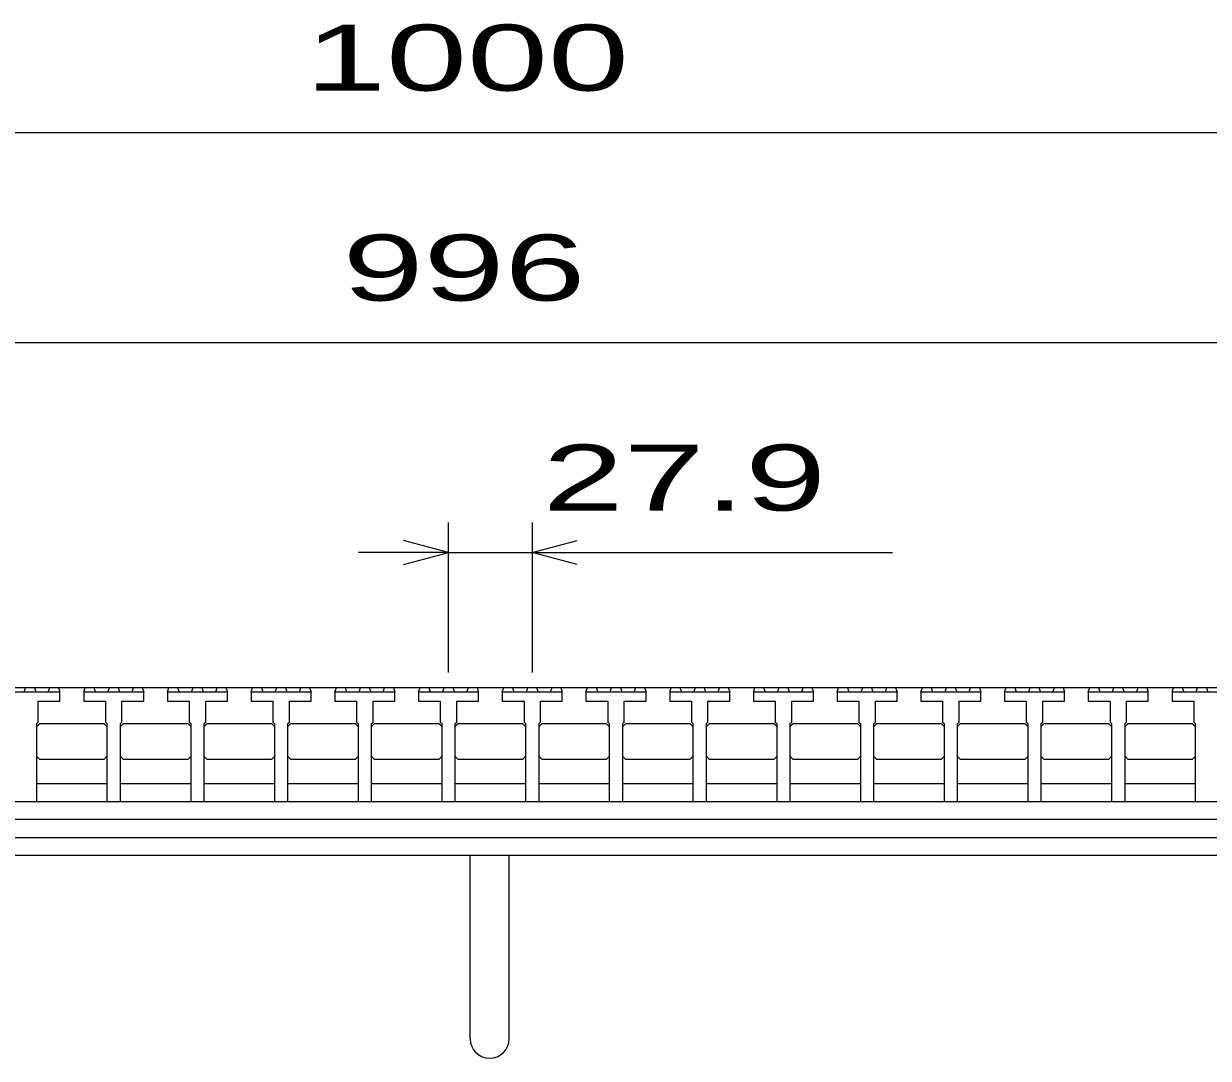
# Model space of a CAD drawing. Units: millimetres, scale not verified. Extents: x -1820 to 1731, y -1282 to 1054.
# Drawn here: x -1005.3 to -610.5, y -620.6 to -275.7 of the extents above; entities that cross this region are included whole.
import ezdxf
from ezdxf.enums import TextEntityAlignment as Align

# ---------------------------------------------------------------- set-up
doc = ezdxf.new("R2010")
doc.units = ezdxf.units.MM
doc.header["$LTSCALE"] = 10
for name, color, linetype, lineweight in [('16', 3, 'Continuous', 25), ('19', 6, 'Continuous', 25), ('22', 2, 'Continuous', 25)]:
    doc.layers.add(name, color=color, linetype=linetype, lineweight=lineweight)
doc.styles.add('ベクトル', font='')
doc.styles.get('ベクトル').set_extended_font_data('ベクトル')

msp = doc.modelspace()

# ---------------------------------------------------------------- linework, layer by layer
at = {"layer": '16'}
for p, q in [((-1348, -497), (-352, -497)), ((-1005.15, -498.5), (-1004.65, -497)), ((-1004.65, -497), (-1001.75, -497)), ((-1001.75, -497), (-1001.25, -498.5)), ((-997.1, -498.5), (-996.6, -497)), ((-996.6, -497), (-993.7, -497)), ((-993.7, -497), (-993.2, -498.5)), ((-985.3, -498.5), (-984.8, -497)), ((-984.8, -497), (-981.9, -497)), ((-981.9, -497), (-981.4, -498.5)), ((-977.25, -498.5), (-976.75, -497)), ((-976.75, -497), (-973.85, -497)), ((-973.85, -497), (-973.35, -498.5)), ((-969.2, -498.5), (-968.7, -497)), ((-968.7, -497), (-965.8, -497)), ((-965.8, -497), (-965.3, -498.5)), ((-957.4, -498.5), (-956.9, -497)), ((-956.9, -497), (-954, -497)), ((-954, -497), (-953.5, -498.5)), ((-949.35, -498.5), (-948.85, -497)), ((-948.85, -497), (-945.95, -497)), ((-945.95, -497), (-945.45, -498.5)), ((-941.3, -498.5), (-940.8, -497)), ((-940.8, -497), (-937.9, -497)), ((-937.9, -497), (-937.4, -498.5)), ((-929.5, -498.5), (-929, -497)), ((-929, -497), (-926.1, -497)), ((-926.1, -497), (-925.6, -498.5)), ((-921.45, -498.5), (-920.95, -497)), ((-920.95, -497), (-918.05, -497)), ((-918.05, -497), (-917.55, -498.5)), ((-913.4, -498.5), (-912.9, -497)), ((-912.9, -497), (-910, -497)), ((-910, -497), (-909.5, -498.5)), ((-901.6, -498.5), (-901.1, -497)), ((-901.1, -497), (-898.2, -497)), ((-898.2, -497), (-897.7, -498.5)), ((-893.55, -498.5), (-893.05, -497)), ((-893.05, -497), (-890.15, -497)), ((-890.15, -497), (-889.65, -498.5)), ((-885.5, -498.5), (-885, -497)), ((-885, -497), (-882.1, -497)), ((-882.1, -497), (-881.6, -498.5)), ((-873.7, -498.5), (-873.2, -497)), ((-873.2, -497), (-870.3, -497)), ((-870.3, -497), (-869.8, -498.5)), ((-865.65, -498.5), (-865.15, -497)), ((-865.15, -497), (-862.25, -497)), ((-862.25, -497), (-861.75, -498.5)), ((-857.6, -498.5), (-857.1, -497)), ((-857.1, -497), (-854.2, -497)), ((-854.2, -497), (-853.7, -498.5)), ((-845.8, -498.5), (-845.3, -497)), ((-845.3, -497), (-842.4, -497)), ((-842.4, -497), (-841.9, -498.5)), ((-837.75, -498.5), (-837.25, -497)), ((-837.25, -497), (-834.35, -497)), ((-834.35, -497), (-833.85, -498.5)), ((-829.7, -498.5), (-829.2, -497)), ((-829.2, -497), (-826.3, -497)), ((-826.3, -497), (-825.8, -498.5)), ((-817.9, -498.5), (-817.4, -497)), ((-817.4, -497), (-814.5, -497)), ((-814.5, -497), (-814, -498.5)), ((-809.85, -498.5), (-809.35, -497)), ((-809.35, -497), (-806.45, -497)), ((-806.45, -497), (-805.95, -498.5)), ((-801.8, -498.5), (-801.3, -497)), ((-801.3, -497), (-798.4, -497)), ((-798.4, -497), (-797.9, -498.5)), ((-790, -498.5), (-789.5, -497)), ((-789.5, -497), (-786.6, -497)), ((-786.6, -497), (-786.1, -498.5)), ((-781.95, -498.5), (-781.45, -497)), ((-781.45, -497), (-778.55, -497)), ((-778.55, -497), (-778.05, -498.5)), ((-773.9, -498.5), (-773.4, -497)), ((-773.4, -497), (-770.5, -497)), ((-770.5, -497), (-770, -498.5)), ((-762.1, -498.5), (-761.6, -497)), ((-761.6, -497), (-758.7, -497)), ((-758.7, -497), (-758.2, -498.5)), ((-754.05, -498.5), (-753.55, -497)), ((-753.55, -497), (-750.65, -497)), ((-750.65, -497), (-750.15, -498.5)), ((-746, -498.5), (-745.5, -497)), ((-745.5, -497), (-742.6, -497)), ((-742.6, -497), (-742.1, -498.5)), ((-734.2, -498.5), (-733.7, -497)), ((-733.7, -497), (-730.8, -497)), ((-730.8, -497), (-730.3, -498.5)), ((-726.15, -498.5), (-725.65, -497)), ((-725.65, -497), (-722.75, -497)), ((-722.75, -497), (-722.25, -498.5)), ((-718.1, -498.5), (-717.6, -497)), ((-717.6, -497), (-714.7, -497)), ((-714.7, -497), (-714.2, -498.5)), ((-706.3, -498.5), (-705.8, -497)), ((-705.8, -497), (-702.9, -497)), ((-702.9, -497), (-702.4, -498.5)), ((-698.25, -498.5), (-697.75, -497)), ((-697.75, -497), (-694.85, -497)), ((-694.85, -497), (-694.35, -498.5)), ((-690.2, -498.5), (-689.7, -497)), ((-689.7, -497), (-686.8, -497)), ((-686.8, -497), (-686.3, -498.5)), ((-678.4, -498.5), (-677.9, -497)), ((-677.9, -497), (-675, -497)), ((-675, -497), (-674.5, -498.5)), ((-670.35, -498.5), (-669.85, -497)), ((-669.85, -497), (-666.95, -497)), ((-666.95, -497), (-666.45, -498.5)), ((-662.3, -498.5), (-661.8, -497)), ((-661.8, -497), (-658.9, -497)), ((-658.9, -497), (-658.4, -498.5)), ((-650.5, -498.5), (-650, -497)), ((-650, -497), (-647.1, -497)), ((-647.1, -497), (-646.6, -498.5)), ((-642.45, -498.5), (-641.95, -497)), ((-641.95, -497), (-639.05, -497)), ((-639.05, -497), (-638.55, -498.5)), ((-634.4, -498.5), (-633.9, -497)), ((-633.9, -497), (-631, -497)), ((-631, -497), (-630.5, -498.5)), ((-622.6, -498.5), (-622.1, -497)), ((-622.1, -497), (-619.2, -497)), ((-619.2, -497), (-618.7, -498.5)), ((-614.55, -498.5), (-614.05, -497)), ((-614.05, -497), (-611.15, -497)), ((-611.15, -497), (-610.65, -498.5)), ((-993.2, -498.5), (-1013.2, -498.5)), ((-993.2, -501.5), (-993.2, -498.5)), ((-985.3, -498.5), (-985.3, -501.5)), ((-965.3, -498.5), (-985.3, -498.5)), ((-965.3, -501.5), (-965.3, -498.5)), ((-957.4, -498.5), (-957.4, -501.5)), ((-937.4, -498.5), (-957.4, -498.5)), ((-937.4, -501.5), (-937.4, -498.5)), ((-929.5, -498.5), (-929.5, -501.5)), ((-909.5, -498.5), (-929.5, -498.5)), ((-909.5, -501.5), (-909.5, -498.5)), ((-901.6, -498.5), (-901.6, -501.5)), ((-881.6, -498.5), (-901.6, -498.5)), ((-881.6, -501.5), (-881.6, -498.5)), ((-873.7, -498.5), (-873.7, -501.5)), ((-853.7, -498.5), (-873.7, -498.5)), ((-853.7, -501.5), (-853.7, -498.5)), ((-845.8, -498.5), (-845.8, -501.5)), ((-825.8, -498.5), (-845.8, -498.5)), ((-825.8, -501.5), (-825.8, -498.5)), ((-817.9, -498.5), (-817.9, -501.5)), ((-797.9, -498.5), (-817.9, -498.5)), ((-797.9, -501.5), (-797.9, -498.5)), ((-790, -498.5), (-790, -501.5)), ((-770, -498.5), (-790, -498.5)), ((-770, -501.5), (-770, -498.5)), ((-762.1, -498.5), (-762.1, -501.5)), ((-742.1, -498.5), (-762.1, -498.5)), ((-742.1, -501.5), (-742.1, -498.5)), ((-734.2, -498.5), (-734.2, -501.5)), ((-714.2, -498.5), (-734.2, -498.5)), ((-714.2, -501.5), (-714.2, -498.5)), ((-706.3, -498.5), (-706.3, -501.5)), ((-686.3, -498.5), (-706.3, -498.5)), ((-686.3, -501.5), (-686.3, -498.5)), ((-678.4, -498.5), (-678.4, -501.5)), ((-658.4, -498.5), (-678.4, -498.5)), ((-658.4, -501.5), (-658.4, -498.5)), ((-650.5, -498.5), (-650.5, -501.5)), ((-630.5, -498.5), (-650.5, -498.5)), ((-630.5, -501.5), (-630.5, -498.5)), ((-622.6, -498.5), (-622.6, -501.5)), ((-602.6, -498.5), (-622.6, -498.5)), ((-1000.45, -508.5), (-1000.45, -501.5)), ((-1000.45, -501.5), (-993.2, -501.5)), ((-985.3, -501.5), (-978.05, -501.5)), ((-978.05, -501.5), (-978.05, -508.5)), ((-972.55, -508.5), (-972.55, -501.5)), ((-972.55, -501.5), (-965.3, -501.5)), ((-957.4, -501.5), (-950.15, -501.5)), ((-950.15, -501.5), (-950.15, -508.5)), ((-944.65, -508.5), (-944.65, -501.5)), ((-944.65, -501.5), (-937.4, -501.5)), ((-929.5, -501.5), (-922.25, -501.5)), ((-922.25, -501.5), (-922.25, -508.5)), ((-916.75, -508.5), (-916.75, -501.5)), ((-916.75, -501.5), (-909.5, -501.5)), ((-901.6, -501.5), (-894.35, -501.5)), ((-894.35, -501.5), (-894.35, -508.5)), ((-888.85, -508.5), (-888.85, -501.5)), ((-888.85, -501.5), (-881.6, -501.5)), ((-873.7, -501.5), (-866.45, -501.5)), ((-866.45, -501.5), (-866.45, -508.5)), ((-860.95, -508.5), (-860.95, -501.5)), ((-860.95, -501.5), (-853.7, -501.5)), ((-845.8, -501.5), (-838.55, -501.5)), ((-838.55, -501.5), (-838.55, -508.5)), ((-833.05, -508.5), (-833.05, -501.5)), ((-833.05, -501.5), (-825.8, -501.5)), ((-817.9, -501.5), (-810.65, -501.5)), ((-810.65, -501.5), (-810.65, -508.5)), ((-805.15, -508.5), (-805.15, -501.5)), ((-805.15, -501.5), (-797.9, -501.5)), ((-790, -501.5), (-782.75, -501.5)), ((-782.75, -501.5), (-782.75, -508.5)), ((-777.25, -508.5), (-777.25, -501.5)), ((-777.25, -501.5), (-770, -501.5)), ((-762.1, -501.5), (-754.85, -501.5)), ((-754.85, -501.5), (-754.85, -508.5)), ((-749.35, -508.5), (-749.35, -501.5)), ((-749.35, -501.5), (-742.1, -501.5)), ((-734.2, -501.5), (-726.95, -501.5)), ((-726.95, -501.5), (-726.95, -508.5)), ((-721.45, -508.5), (-721.45, -501.5)), ((-721.45, -501.5), (-714.2, -501.5)), ((-706.3, -501.5), (-699.05, -501.5)), ((-699.05, -501.5), (-699.05, -508.5)), ((-693.55, -508.5), (-693.55, -501.5)), ((-693.55, -501.5), (-686.3, -501.5)), ((-678.4, -501.5), (-671.15, -501.5)), ((-671.15, -501.5), (-671.15, -508.5)), ((-665.65, -508.5), (-665.65, -501.5)), ((-665.65, -501.5), (-658.4, -501.5)), ((-650.5, -501.5), (-643.25, -501.5)), ((-643.25, -501.5), (-643.25, -508.5)), ((-637.75, -508.5), (-637.75, -501.5)), ((-637.75, -501.5), (-630.5, -501.5)), ((-622.6, -501.5), (-615.35, -501.5)), ((-615.35, -501.5), (-615.35, -508.5)), ((-1000.95, -509), (-1000.45, -508.5)), ((-1000.95, -535), (-1000.95, -509)), ((-1000.95, -510), (-999.95, -509)), ((-999.95, -509), (-978.55, -509)), ((-978.55, -509), (-977.55, -510)), ((-978.05, -508.5), (-977.55, -509)), ((-977.55, -509), (-977.55, -535)), ((-973.05, -509), (-972.55, -508.5)), ((-973.05, -535), (-973.05, -509)), ((-973.05, -510), (-972.05, -509)), ((-972.05, -509), (-950.65, -509)), ((-950.65, -509), (-949.65, -510)), ((-950.15, -508.5), (-949.65, -509)), ((-949.65, -509), (-949.65, -535)), ((-945.15, -509), (-944.65, -508.5)), ((-945.15, -535), (-945.15, -509)), ((-945.15, -510), (-944.15, -509)), ((-944.15, -509), (-922.75, -509)), ((-922.75, -509), (-921.75, -510)), ((-922.25, -508.5), (-921.75, -509)), ((-921.75, -509), (-921.75, -535)), ((-917.25, -509), (-916.75, -508.5)), ((-917.25, -535), (-917.25, -509)), ((-917.25, -510), (-916.25, -509)), ((-916.25, -509), (-894.85, -509)), ((-894.85, -509), (-893.85, -510)), ((-894.35, -508.5), (-893.85, -509)), ((-893.85, -509), (-893.85, -535)), ((-889.35, -509), (-888.85, -508.5)), ((-889.35, -535), (-889.35, -509)), ((-889.35, -510), (-888.35, -509)), ((-888.35, -509), (-866.95, -509)), ((-866.95, -509), (-865.95, -510)), ((-866.45, -508.5), (-865.95, -509)), ((-865.95, -509), (-865.95, -535)), ((-861.45, -509), (-860.95, -508.5)), ((-861.45, -535), (-861.45, -509)), ((-861.45, -510), (-860.45, -509)), ((-860.45, -509), (-839.05, -509)), ((-839.05, -509), (-838.05, -510)), ((-838.55, -508.5), (-838.05, -509)), ((-838.05, -509), (-838.05, -535)), ((-833.55, -509), (-833.05, -508.5)), ((-833.55, -535), (-833.55, -509)), ((-833.55, -510), (-832.55, -509)), ((-832.55, -509), (-811.15, -509)), ((-811.15, -509), (-810.15, -510)), ((-810.65, -508.5), (-810.15, -509)), ((-810.15, -509), (-810.15, -535)), ((-805.65, -509), (-805.15, -508.5)), ((-805.65, -535), (-805.65, -509)), ((-805.65, -510), (-804.65, -509)), ((-804.65, -509), (-783.25, -509)), ((-783.25, -509), (-782.25, -510)), ((-782.75, -508.5), (-782.25, -509)), ((-782.25, -509), (-782.25, -535)), ((-777.75, -509), (-777.25, -508.5)), ((-777.75, -535), (-777.75, -509)), ((-777.75, -510), (-776.75, -509)), ((-776.75, -509), (-755.35, -509)), ((-755.35, -509), (-754.35, -510)), ((-754.85, -508.5), (-754.35, -509)), ((-754.35, -509), (-754.35, -535)), ((-749.85, -509), (-749.35, -508.5)), ((-749.85, -535), (-749.85, -509)), ((-749.85, -510), (-748.85, -509)), ((-748.85, -509), (-727.45, -509)), ((-727.45, -509), (-726.45, -510)), ((-726.95, -508.5), (-726.45, -509)), ((-726.45, -509), (-726.45, -535)), ((-721.95, -509), (-721.45, -508.5)), ((-721.95, -535), (-721.95, -509)), ((-721.95, -510), (-720.95, -509)), ((-720.95, -509), (-699.55, -509)), ((-699.55, -509), (-698.55, -510)), ((-699.05, -508.5), (-698.55, -509)), ((-698.55, -509), (-698.55, -535)), ((-694.05, -509), (-693.55, -508.5)), ((-694.05, -535), (-694.05, -509)), ((-694.05, -510), (-693.05, -509)), ((-693.05, -509), (-671.65, -509)), ((-671.65, -509), (-670.65, -510)), ((-671.15, -508.5), (-670.65, -509)), ((-670.65, -509), (-670.65, -535)), ((-666.15, -509), (-665.65, -508.5)), ((-666.15, -535), (-666.15, -509)), ((-666.15, -510), (-665.15, -509)), ((-665.15, -509), (-643.75, -509)), ((-643.75, -509), (-642.75, -510)), ((-643.25, -508.5), (-642.75, -509)), ((-642.75, -509), (-642.75, -535)), ((-638.25, -509), (-637.75, -508.5)), ((-638.25, -535), (-638.25, -509)), ((-638.25, -510), (-637.25, -509)), ((-637.25, -509), (-615.85, -509)), ((-615.85, -509), (-614.85, -510)), ((-615.35, -508.5), (-614.85, -509)), ((-614.85, -509), (-614.85, -535)), ((-999.95, -521), (-1000.95, -520)), ((-978.55, -521), (-999.95, -521)), ((-977.55, -520), (-978.55, -521)), ((-972.05, -521), (-973.05, -520)), ((-950.65, -521), (-972.05, -521)), ((-949.65, -520), (-950.65, -521)), ((-944.15, -521), (-945.15, -520)), ((-922.75, -521), (-944.15, -521)), ((-921.75, -520), (-922.75, -521)), ((-916.25, -521), (-917.25, -520)), ((-894.85, -521), (-916.25, -521)), ((-893.85, -520), (-894.85, -521)), ((-888.35, -521), (-889.35, -520)), ((-866.95, -521), (-888.35, -521)), ((-865.95, -520), (-866.95, -521)), ((-860.45, -521), (-861.45, -520)), ((-839.05, -521), (-860.45, -521)), ((-838.05, -520), (-839.05, -521)), ((-832.55, -521), (-833.55, -520)), ((-811.15, -521), (-832.55, -521)), ((-810.15, -520), (-811.15, -521)), ((-804.65, -521), (-805.65, -520)), ((-783.25, -521), (-804.65, -521)), ((-782.25, -520), (-783.25, -521)), ((-776.75, -521), (-777.75, -520)), ((-755.35, -521), (-776.75, -521)), ((-754.35, -520), (-755.35, -521)), ((-748.85, -521), (-749.85, -520)), ((-727.45, -521), (-748.85, -521)), ((-726.45, -520), (-727.45, -521)), ((-720.95, -521), (-721.95, -520)), ((-699.55, -521), (-720.95, -521)), ((-698.55, -520), (-699.55, -521)), ((-693.05, -521), (-694.05, -520)), ((-671.65, -521), (-693.05, -521)), ((-670.65, -520), (-671.65, -521)), ((-665.15, -521), (-666.15, -520)), ((-643.75, -521), (-665.15, -521)), ((-642.75, -520), (-643.75, -521)), ((-637.25, -521), (-638.25, -520)), ((-615.85, -521), (-637.25, -521)), ((-614.85, -520), (-615.85, -521)), ((-1000.95, -529), (-977.55, -529)), ((-973.05, -529), (-949.65, -529)), ((-945.15, -529), (-921.75, -529)), ((-917.25, -529), (-893.85, -529)), ((-889.35, -529), (-865.95, -529)), ((-861.45, -529), (-838.05, -529)), ((-833.55, -529), (-810.15, -529)), ((-805.65, -529), (-782.25, -529)), ((-777.75, -529), (-754.35, -529)), ((-749.85, -529), (-726.45, -529)), ((-721.95, -529), (-698.55, -529)), ((-694.05, -529), (-670.65, -529)), ((-666.15, -529), (-642.75, -529)), ((-638.25, -529), (-614.85, -529)), ((-1340.25, -535), (-359.75, -535)), ((-1005.45, -535), (-1000.95, -535)), ((-977.55, -535), (-973.05, -535)), ((-949.65, -535), (-945.15, -535)), ((-921.75, -535), (-917.25, -535)), ((-893.85, -535), (-889.35, -535)), ((-865.95, -535), (-861.45, -535)), ((-838.05, -535), (-833.55, -535)), ((-810.15, -535), (-805.65, -535)), ((-782.25, -535), (-777.75, -535)), ((-754.35, -535), (-749.85, -535)), ((-726.45, -535), (-721.95, -535)), ((-698.55, -535), (-694.05, -535)), ((-670.65, -535), (-666.15, -535)), ((-642.75, -535), (-638.25, -535)), ((-614.85, -535), (-610.35, -535)), ((-359.75, -541), (-1340.25, -541)), ((-1340.25, -547), (-359.75, -547))]:
    msp.add_line(p, q, dxfattribs=at)
at = {"layer": '19'}
for p, q in [((-1350, -547), (-350, -547)), ((-350, -553), (-1350, -553)), ((-856.5, -614.11), (-856.5, -553)), ((-843.5, -614.11), (-843.5, -553))]:
    msp.add_line(p, q, dxfattribs=at)
msp.add_arc((-850, -614.11), 6.5, 180, 0, dxfattribs=at)
at = {"layer": '22', "color": 4}
for p, q in [((-1350, -312), (-350, -312)), ((-1348, -382), (-352, -382)), ((-863.7, -492), (-863.7, -442)), ((-835.8, -442), (-835.8, -492)), ((-863.7, -452), (-878.7, -448)), ((-835.8, -452), (-820.8, -448)), ((-863.7, -452), (-893.7, -452)), ((-878.7, -456), (-863.7, -452)), ((-863.7, -452), (-835.8, -452)), ((-820.8, -456), (-835.8, -452)), ((-835.8, -452), (-715.8, -452))]:
    msp.add_line(p, q, dxfattribs=at)

# ---------------------------------------------------------------- texts
at = {"layer": '22', "style": 'ベクトル', "width": 1.65}
for s, p in [(' 1000 ', (-925, -287)), (' 996 ', (-912.5, -357)), (' 27.9 ', (-845.8, -427))]:
    msp.add_text(s, height=21.99, dxfattribs=at).set_placement(p, align=Align.MIDDLE_LEFT)

doc.saveas('drawing.dxf')
